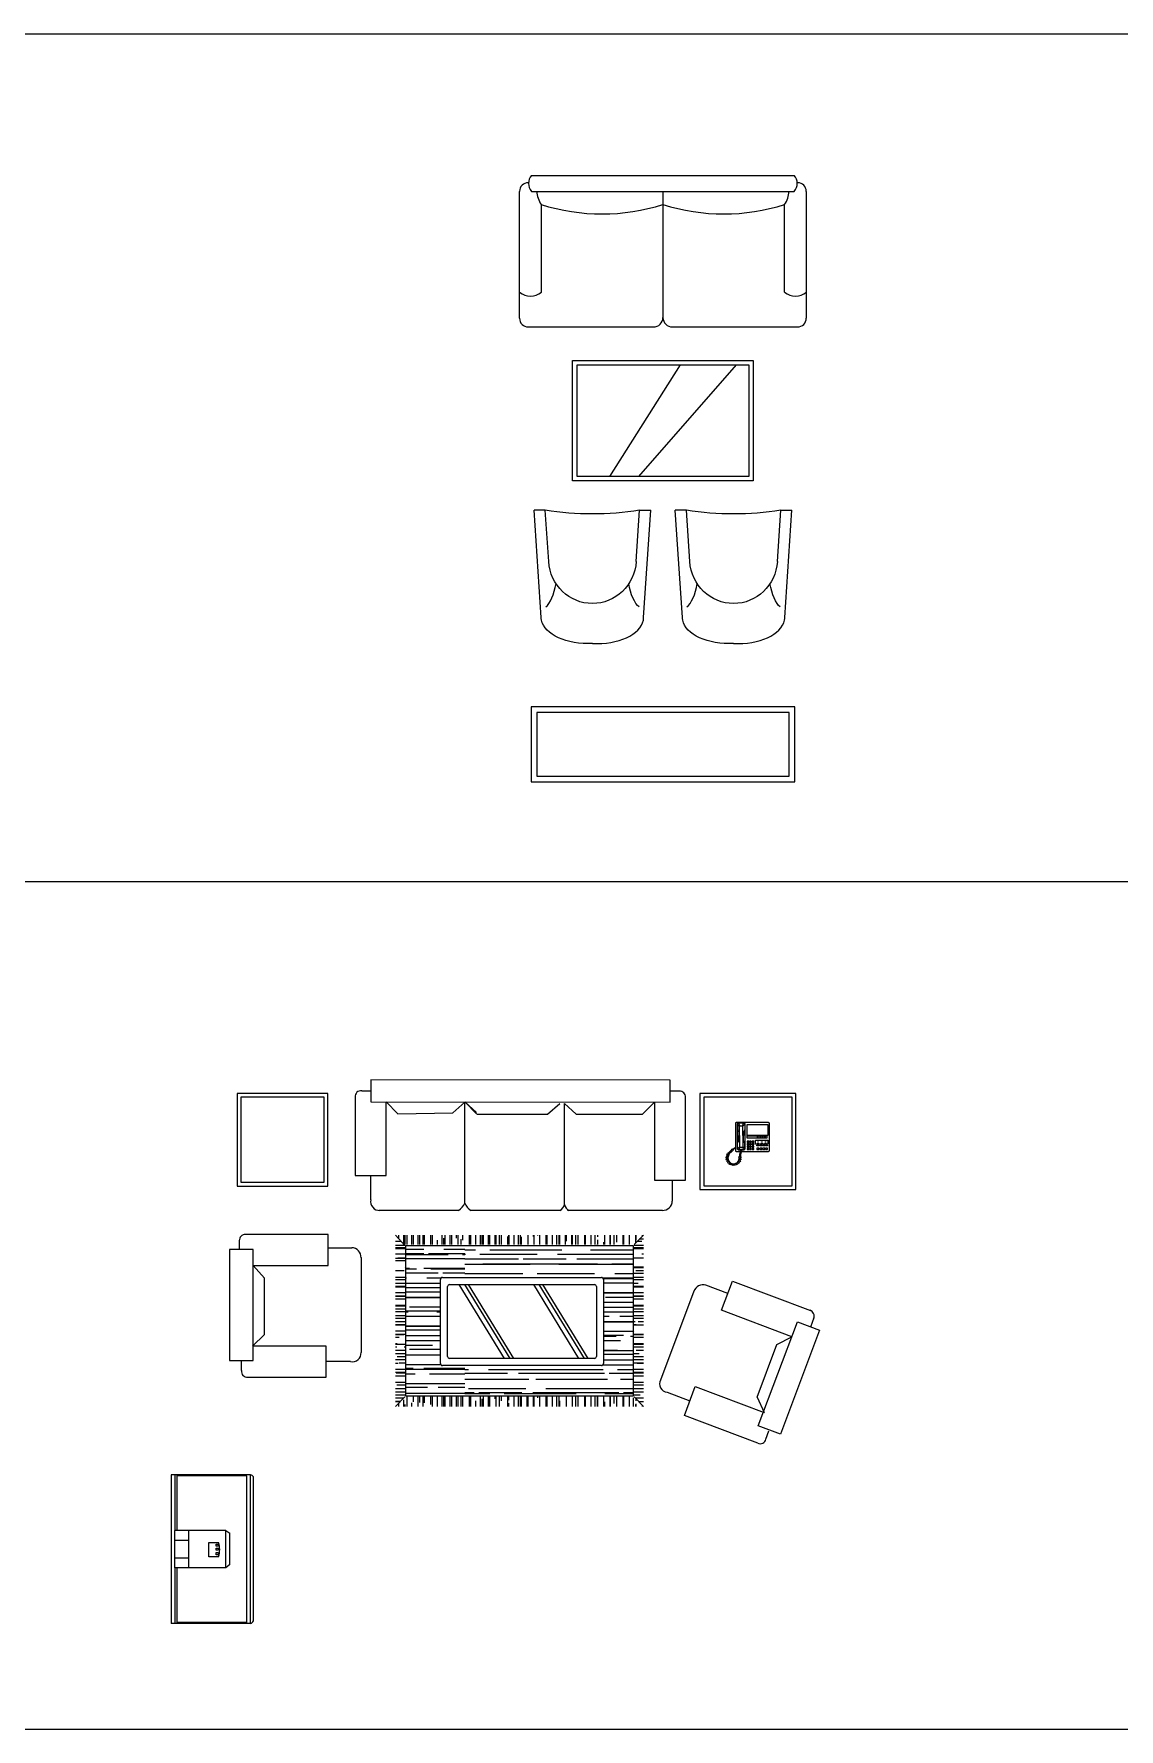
# Model space of a CAD drawing. Header units: millimetres. Extents: x -30782 to 40110, y 35885 to 73818.
# Drawn here: x -6115 to -349, y 45369 to 54377 of the extents above; entities that cross this region are included whole.
import ezdxf

# ---------------------------------------------------------------- set-up
doc = ezdxf.new("R2010")
doc.units = ezdxf.units.MM
doc.layers.add('www.cad-blocks.net', color=7, linetype='Continuous')

# ---------------------------------------------------------------- blocks, each defined once
blk = doc.blocks.new('A$C7E3F6460')
for p, q in [((790, 3445.1), (0, 3445.1)), ((0, 3023.8), (0, 3445.1)), ((295, 3425.3), (0, 3425.3)), ((295, 3425.3), (495, 3425.3)), ((295, 3154.6), (295, 3425.3)), ((348.2, 3425.3), (348.2, 3352.5)), ((442.8, 3425.3), (442.8, 3352.5)), ((790, 3425.3), (495, 3425.3)), ((495, 3154.6), (495, 3425.3)), ((790, 3023.8), (790, 3445.1)), ((295, 3415.3), (0, 3415.3)), ((5, 3043.8), (5, 3415.3)), ((295, 3352.5), (495, 3352.5)), ((790, 3415.3), (495, 3415.3)), ((785, 3043.8), (785, 3415.3)), ((355, 3193.2), (355, 3246.1)), ((355, 3246.1), (429.6, 3246.1)), ((429.6, 3246.1), (429.6, 3193.2)), ((313.7, 3134.6), (295, 3154.6)), ((295, 3154.6), (495, 3154.6)), ((365.7, 3196.5), (365.7, 3206.2)), ((365.7, 3206.2), (376.5, 3206.2)), ((376.5, 3196.5), (365.7, 3196.5)), ((376.5, 3206.2), (376.5, 3196.5)), ((389.1, 3196.5), (389.1, 3206.2)), ((389.1, 3206.2), (399.9, 3206.2)), ((399.9, 3196.5), (389.1, 3196.5)), ((399.9, 3206.2), (399.9, 3196.5)), ((410.5, 3196.5), (410.5, 3206.2)), ((410.5, 3206.2), (421.3, 3206.2)), ((421.3, 3196.5), (410.5, 3196.5)), ((421.3, 3206.2), (421.3, 3196.5)), ((495, 3154.6), (480.1, 3134.6)), ((313.7, 3134.6), (480.1, 3134.6)), ((2344.5, 3075.4, 342.9), (2344.5, 2633.1, 342.9)), ((2796.6, 3075.4, 342.9), (2344.5, 3075.4, 342.9)), ((2796.6, 2633.1, 342.9), (2796.6, 3075.4, 342.9)), ((0, 3023.8), (790, 3023.8)), ((5, 3043.8), (785, 3043.8)), ((14, 3008.8), (780, 3008.8)), ((1536.3, 2950.1), (1835.2, 2950.1)), ((2344.5, 2633.1, 342.9), (2796.6, 2633.1, 342.9)), ((1203.6, 2203.3), (1153.6, 2253.3)), ((1178.3, 2228.6), (1178.3, 2253.3)), ((1178.8, 2228), (1178.8, 2253.3)), ((1198.1, 2212.1), (1198.1, 2253.3)), ((1212.9, 2203.3), (1212.9, 2253.3)), ((1229.1, 2203.3), (1229.1, 2253.3)), ((1246.9, 2203.3), (1246.9, 2253.3)), ((1279.9, 2203.3), (1279.9, 2253.3)), ((1280.9, 2203.3), (1280.9, 2253.3)), ((1315, 2203.3), (1315, 2253.3)), ((1333.3, 2203.3), (1333.3, 2253.3)), ((1349, 2203.3), (1349, 2253.3)), ((1381.5, 2239.5), (1381.5, 2253.3)), ((1400.8, 2203.3), (1400.8, 2253.3)), ((1432.3, 2203.3), (1432.3, 2253.3)), ((1451.1, 2203.3), (1451.1, 2253.3)), ((1468.4, 2246.1), (1468.4, 2253.3)), ((1483.1, 2203.3), (1483.1, 2253.3)), ((1485.2, 2244.6), (1485.2, 2253.3)), ((1519.2, 2234.4), (1519.2, 2253.3)), ((1533.9, 2209), (1533.9, 2253.3)), ((1536, 2203.3), (1536, 2253.3)), ((1553.2, 2203.3), (1553.2, 2253.3)), ((1584.7, 2203.3), (1584.7, 2253.3)), ((1587.3, 2203.3), (1587.3, 2253.3)), ((1603.5, 2203.3), (1603.5, 2253.3)), ((1621.3, 2203.3), (1621.3, 2253.3)), ((1635.5, 2203.3), (1635.5, 2253.3)), ((1655.3, 2203.3), (1655.3, 2253.3)), ((1671.1, 2203.3), (1671.1, 2253.3)), ((1686.3, 2203.3), (1686.3, 2253.3)), ((1689.4, 2203.3), (1689.4, 2253.3)), ((1723.4, 2203.3), (1723.4, 2253.3)), ((1737.1, 2203.3), (1737.1, 2253.3)), ((1738.7, 2203.3), (1738.7, 2253.3)), ((1757.5, 2203.3), (1757.5, 2253.3)), ((1787.9, 2203.3), (1787.9, 2253.3)), ((1791.5, 2203.3), (1791.5, 2253.3)), ((1806.2, 2203.3), (1806.2, 2253.3)), ((1825.5, 2203.3), (1825.5, 2253.3)), ((1838.7, 2203.3), (1838.7, 2253.3)), ((1873.8, 2208), (1873.8, 2253.3)), ((1927.6, 2203.3), (1927.6, 2253.3)), ((1940.3, 2203.3), (1940.3, 2253.3)), ((1961.7, 2203.9), (1961.7, 2253.3)), ((1991.1, 2203.3), (1991.1, 2253.3)), ((1995.7, 2203.3), (1995.7, 2253.3)), ((2008.9, 2203.3), (2064.3, 2253.3)), ((2008.9, 2203.3), (2008.9, 2253.3)), ((2029.7, 2222.1), (2029.7, 2253.3)), ((2063.8, 2252.8), (2063.8, 2253.3)), ((2708.7, 2240.5), (2772.3, 2302.4)), ((1153.6, 2235.4), (1171.5, 2235.4)), ((1153.6, 2209), (1188.5, 2209)), ((1153.6, 2201.4), (1163.1, 2201.4)), ((1153.6, 2191.7), (1203.6, 2191.7)), ((1153.6, 2167.4), (1173.3, 2167.4)), ((1208.6, 991.2), (1208.6, 2198.3)), ((1208.6, 2198.3), (2009.3, 2198.3)), ((1222, 1884.5), (1222, 2198.3)), ((1254, 2084.2), (1254, 2198.3)), ((1265.7, 2203.3), (1265.7, 2246.1)), ((1273.1, 2164.2), (1273.1, 2198.3)), ((1273.8, 1884.5), (1273.8, 2198.3)), ((1324.1, 2149), (1324.1, 2198.3)), ((1330.7, 2203.3), (1330.7, 2249.7)), ((1350, 1884.5), (1350, 2198.3)), ((1355.3, 2160.4), (1355.3, 2198.3)), ((1375.2, 2012.9), (1375.2, 2198.3)), ((1383.1, 2203.3), (1383.1, 2234.4)), ((1417.1, 2203.3), (1417.1, 2244.6)), ((1426.2, 2014.6), (1426.2, 2198.3)), ((1426.2, 2072.8), (1426.2, 2198.3)), ((1456.7, 2014.6), (1456.7, 2179.4)), ((1468.4, 2203.3), (1468.4, 2208)), ((1477.3, 2057.5), (1477.3, 2198.3)), ((1502.4, 2014.6), (1502.4, 2198.3)), ((1528.3, 2014.6), (1528.3, 2198.3)), ((1558, 2014.6), (1558, 2198.3)), ((1578.6, 2014.6), (1578.6, 2198.3)), ((1579.4, 2014.6), (1579.4, 2198.3)), ((1630.4, 2014.6), (1630.4, 2198.3)), ((1654.8, 2187.1), (1654.8, 2198.3)), ((1659.4, 2014.6), (1659.4, 2198.3)), ((1681.5, 2014.6), (1681.5, 2179.4)), ((1731, 2019.4), (1731, 2198.3)), ((1732.5, 2014.6), (1732.5, 2194.7)), ((1760.7, 2014.6), (1760.7, 2198.3)), ((1783.6, 2014.6), (1783.6, 2198.3)), ((1807.2, 2014.6), (1807.2, 2198.3)), ((1834.6, 2194.7), (1834.6, 2198.3)), ((1862.1, 2027), (1862.1, 2198.3)), ((1883.4, 2141.3), (1883.4, 2198.3)), ((1885.7, 2179.4), (1885.7, 2198.3)), ((1893.6, 2203.3), (1893.6, 2203.9)), ((1936.8, 1884.5), (1936.8, 2198.3)), ((1941.3, 2203.3), (1941.3, 2242)), ((1959.6, 1973.7), (1959.6, 2198.3)), ((1963.4, 2103.2), (1963.4, 2198.3)), ((1987.8, 2103.2), (1987.8, 2198.3)), ((2009.3, 2198.3), (2009.3, 991.2)), ((2014.3, 2201.4), (2064.3, 2201.4)), ((2014.3, 2191.7), (2064.3, 2191.7)), ((2014.3, 2167.4), (2064.3, 2167.4)), ((2015.3, 2209), (2064.3, 2209)), ((2044.5, 2235.4), (2064.3, 2235.4)), ((2708.7, 2240.5), (2713.2, 1949.6)), ((1153.6, 2133.3), (1203.6, 2133.3)), ((1153.6, 2107.4), (1203.6, 2107.4)), ((1173.3, 2099.3), (1203.6, 2099.3)), ((1174.8, 2124.2), (1203.6, 2124.2)), ((1178.3, 2158.2), (1203.6, 2158.2)), ((1324.1, 1884.5), (1324.1, 2072.8)), ((1355.3, 1884.5), (1355.3, 2103.2)), ((1834.6, 2012.5), (1834.6, 2088)), ((1885.7, 1884.5), (1885.7, 2103.2)), ((1963.4, 1884.5), (1963.4, 2078.1)), ((2014.3, 2158.2), (2064.3, 2158.2)), ((2014.3, 2133.3), (2064.3, 2133.3)), ((2014.3, 2124.2), (2064.3, 2124.2)), ((2014.3, 2107.4), (2064.3, 2107.4)), ((2014.3, 2099.3), (2064.3, 2099.3)), ((1153.6, 2056.6), (1203.6, 2056.6)), ((1153.6, 2056.6), (1187.5, 2056.6)), ((1153.6, 2031.2), (1203.6, 2031.2)), ((1153.6, 2005.8), (1203.6, 2005.8)), ((1153.6, 1997.2), (1203.6, 1997.2)), ((1153.6, 1989.1), (1203.6, 1989.1)), ((1163.1, 2065.3), (1203.6, 2065.3)), ((1254, 1884.5), (1254, 2027)), ((1273.1, 1884.5), (1273.1, 2057.5)), ((1654.8, 2014.6), (1654.8, 2034.7)), ((1862.1, 1884.5), (1862.1, 2001.9)), ((1883.4, 1884.5), (1883.4, 2065.1)), ((1987.8, 1884.5), (1987.8, 1996.6)), ((2014.3, 2065.3), (2064.3, 2065.3)), ((2014.3, 2056.6), (2021.6, 2056.6)), ((2014.3, 2056.6), (2064.3, 2056.6)), ((2014.3, 2031.2), (2036.9, 2031.2)), ((2014.3, 2005.8), (2064.3, 2005.8)), ((2014.3, 1997.2), (2047, 1997.2)), ((2014.3, 1989.1), (2064.3, 1989.1)), ((1153.6, 1963.1), (1203.6, 1963.1)), ((1153.6, 1955), (1203.6, 1955)), ((1153.6, 1929.1), (1203.6, 1929.1)), ((1153.6, 1921.5), (1203.6, 1921.5)), ((1153.6, 1904.2), (1203.6, 1904.2)), ((1153.6, 1895.1), (1203.6, 1895.1)), ((1408.3, 1196.3), (1408.3, 1967.1)), ((1801, 1916.9), (1408.3, 1676.4)), ((1418.3, 1977.1), (1791, 1977.1)), ((1801, 1967.1), (1801, 1196.3)), ((1959.6, 1884.5), (1959.6, 1897.5)), ((2014.3, 1963.1), (2064.3, 1963.1)), ((2014.3, 1955), (2064.3, 1955)), ((2014.3, 1921.5), (2064.3, 1921.5)), ((2014.3, 1904.2), (2041.9, 1904.2)), ((2036.9, 1895.1), (2064.3, 1895.1)), ((2047, 1929.1), (2064.3, 1929.1)), ((1153.6, 1861), (1203.6, 1861)), ((1153.6, 1853.9), (1203.6, 1853.9)), ((1153.6, 1853.4), (1203.6, 1853.4)), ((1153.6, 1827), (1183.4, 1827)), ((1153.6, 1802.6), (1203.6, 1802.6)), ((1221, 1751.7), (1221, 1884.5)), ((1226.3, 1835.6), (1226.3, 1884.5)), ((1226.3, 1581.8), (1226.3, 1810.4)), ((1246.1, 1561.2), (1246.1, 1866)), ((1297.2, 1584.1), (1297.2, 1884.5)), ((1297.2, 1546), (1297.2, 1884.5)), ((1327.7, 1658), (1327.7, 1884.5)), ((1348.2, 1866), (1348.2, 1884.5)), ((1801, 1887.1), (1408.3, 1646.6)), ((1801, 1867.9), (1408.3, 1627.5)), ((1858.8, 1576.5), (1858.8, 1884.5)), ((1906.8, 1538.4), (1906.8, 1884.5)), ((1935.7, 1600.9), (1935.7, 1884.5)), ((1960.9, 1881.3), (1960.9, 1884.5)), ((1960.9, 1500.3), (1960.9, 1805.1)), ((1983, 1827.9), (1983, 1884.5)), ((2014.3, 1861), (2064.3, 1861)), ((2014.3, 1853.9), (2042.4, 1853.9)), ((2014.3, 1853.4), (2064.3, 1853.4)), ((2014.3, 1827), (2064.3, 1827)), ((2014.3, 1802.6), (2064.3, 1802.6)), ((2059.2, 1853.9), (2064.3, 1853.9)), ((1153.6, 1793), (1193.6, 1793)), ((1153.6, 1786.4), (1203.6, 1786.4)), ((1153.6, 1758.9), (1203.6, 1758.9)), ((1153.6, 1751.8), (1203.6, 1751.8)), ((1153.6, 1718.8), (1203.6, 1718.8)), ((1193.6, 1724.9), (1203.6, 1724.9)), ((1348.2, 1149.8), (1348.2, 1759.4)), ((1909.8, 1180.2), (1909.8, 1789.8)), ((1983, 1370.7), (1983, 1751.7)), ((2014.3, 1793), (2064.3, 1793)), ((2014.3, 1786.4), (2064.3, 1786.4)), ((2014.3, 1758.9), (2064.3, 1758.9)), ((2014.3, 1751.8), (2064.3, 1751.8)), ((2014.3, 1724.9), (2064.3, 1724.9)), ((2014.3, 1718.8), (2064.3, 1718.8)), ((1153.6, 1701), (1203.6, 1701)), ((1153.6, 1656.8), (1203.6, 1656.8)), ((1153.6, 1651.2), (1170.7, 1651.2)), ((1153.6, 1622.8), (1203.6, 1622.8)), ((1183.4, 1690.9), (1203.6, 1690.9)), ((1187.5, 1651.2), (1203.6, 1651.2)), ((1221, 1294.5), (1221, 1675.5)), ((2014.3, 1701), (2064.3, 1701)), ((2014.3, 1690.9), (2064.3, 1690.9)), ((2014.3, 1656.8), (2057.2, 1656.8)), ((2014.3, 1650.2), (2064.3, 1650.2)), ((2014.3, 1622.8), (2064.3, 1622.8)), ((2042.4, 1651.2), (2064.3, 1651.2)), ((1153.6, 1599.4), (1203.6, 1599.4)), ((1153.6, 1588.7), (1203.6, 1588.7)), ((1153.6, 1583.7), (1203.6, 1583.7)), ((1153.6, 1554.7), (1203.6, 1554.7)), ((1153.6, 1548.6), (1203.6, 1548.6)), ((1327.7, 1143.7), (1327.7, 1600.9)), ((1935.7, 1347.1), (1935.7, 1575.7)), ((2014.3, 1599.4), (2064.3, 1599.4)), ((2014.3, 1588.7), (2064.3, 1588.7)), ((2014.3, 1583.7), (2055.1, 1583.7)), ((2014.3, 1548.6), (2064.3, 1548.6)), ((1153.6, 1520.7), (1203.6, 1520.7)), ((1153.6, 1516.1), (1203.6, 1516.1)), ((1153.6, 1486.6), (1203.6, 1486.6)), ((1153.6, 1452.6), (1203.6, 1452.6)), ((1153.6, 1447), (1203.6, 1447)), ((1170.7, 1448.5), (1203.6, 1448.5)), ((1198.7, 1497.8), (1203.6, 1497.8)), ((1226.3, 1067.5), (1226.3, 1524.7)), ((1246.1, 991.2), (1246.1, 1454.6)), ((1297.2, 1126.9), (1297.2, 1507.9)), ((1297.2, 1165), (1297.2, 1469.8)), ((1801, 1521.1), (1408.3, 1280.6)), ((1801, 1491.3), (1408.3, 1250.8)), ((1801, 1472.1), (1408.3, 1231.7)), ((1858.8, 1195.5), (1858.8, 1500.3)), ((2014.3, 1516.1), (2064.3, 1516.1)), ((2014.3, 1486.6), (2064.3, 1486.6)), ((2014.3, 1452.6), (2064.3, 1452.6)), ((2014.3, 1448.5), (2064.3, 1448.5)), ((2014.3, 1447), (2064.3, 1447)), ((2057.2, 1520.7), (2064.3, 1520.7)), ((2062.3, 1497.8), (2064.3, 1497.8)), ((1153.6, 1418.6), (1203.6, 1418.6)), ((1153.6, 1396.2), (1203.6, 1396.2)), ((1153.6, 1384.5), (1203.6, 1384.5)), ((1153.6, 1381), (1183.4, 1381)), ((1906.8, 991.2), (1906.8, 1386)), ((1960.9, 991.2), (1960.9, 1393.6)), ((2014.3, 1418.6), (2064.3, 1418.6)), ((2014.3, 1396.2), (2064.3, 1396.2)), ((2014.3, 1384.5), (2064.3, 1384.5)), ((2014.3, 1381), (2064.3, 1381)), ((1153.6, 1345.4), (1203.6, 1345.4)), ((1153.6, 1313.4), (1203.6, 1313.4)), ((1153.6, 1294.6), (1203.6, 1294.6)), ((1153.6, 1282.4), (1203.6, 1282.4)), ((1935.7, 991.2), (1935.7, 1290)), ((2014.3, 1350.5), (2064.3, 1350.5)), ((2014.3, 1316.5), (2064.3, 1316.5)), ((2014.3, 1313.4), (2064.3, 1313.4)), ((2014.3, 1294.6), (2064.3, 1294.6)), ((2014.3, 1282.4), (2064.3, 1282.4)), ((2031.8, 1345.4), (2064.3, 1345.4)), ((2706.2, 1293.3), (2706.2, 942.1)), ((1153.6, 1248.4), (1203.6, 1248.4)), ((1153.6, 1245.8), (1203.6, 1245.8)), ((1153.6, 1243.8), (1203.6, 1243.8)), ((1153.6, 1214.4), (1203.6, 1214.4)), ((1153.6, 1193), (1203.6, 1193)), ((1153.6, 1180.3), (1203.6, 1180.3)), ((1153.6, 1178.3), (1203.6, 1178.3)), ((1791, 1186.3), (1418.3, 1186.3)), ((1983, 991.2), (1983, 1218.3)), ((2014.3, 1248.4), (2064.3, 1248.4)), ((2014.3, 1245.8), (2064.3, 1245.8)), ((2014.3, 1243.8), (2064.3, 1243.8)), ((2014.3, 1214.4), (2064.3, 1214.4)), ((2014.3, 1193), (2064.3, 1193)), ((2014.3, 1180.3), (2016.5, 1180.3)), ((2014.3, 1178.3), (2038.4, 1178.3)), ((2055.1, 1178.3), (2064.3, 1178.3)), ((1153.6, 1146.3), (1203.6, 1146.3)), ((1153.6, 1142.2), (1178.3, 1142.2)), ((1153.6, 1112.2), (1203.6, 1112.2)), ((1153.6, 1110.7), (1203.6, 1110.7)), ((1168.2, 1091.4), (1203.6, 1091.4)), ((1221, 991.2), (1221, 1142.1)), ((1327.7, 991.2), (1327.7, 1118.5)), ((1373.4, 991.2), (1373.4, 1152.1)), ((1399.3, 991.2), (1399.3, 1148.8)), ((1429, 991.2), (1429, 1148.8)), ((1449.6, 991.2), (1449.6, 1148.8)), ((1450.3, 1073.6), (1450.3, 1148.8)), ((1501.4, 1058.3), (1501.4, 1148.8)), ((1525.8, 1081.2), (1525.8, 1148.8)), ((1530.3, 1042.3), (1530.3, 1148.8)), ((1552.4, 991.2), (1552.4, 1148.8)), ((1602, 991.2), (1602, 1148.8)), ((1603.5, 991.2), (1603.5, 1148.8)), ((1631.7, 1118.5), (1631.7, 1148.8)), ((1654.6, 991.2), (1654.6, 1148.8)), ((1678.2, 991.2), (1678.2, 1148.8)), ((1705.6, 991.2), (1705.6, 1148.8)), ((1733, 991.2), (1733, 1137.6)), ((1754.4, 991.2), (1754.4, 1148.8)), ((1756.7, 991.2), (1756.7, 1148.8)), ((1807.7, 991.2), (1807.7, 1148.8)), ((1830.6, 991.2), (1830.6, 1149)), ((1834.4, 991.2), (1834.4, 1150.7)), ((1858.8, 991.2), (1858.8, 1088.8)), ((1909.8, 991.2), (1909.8, 1104)), ((2014.3, 1146.3), (2026.7, 1146.3)), ((2014.3, 1142.2), (2064.3, 1142.2)), ((2014.3, 1112.2), (2064.3, 1112.2)), ((2014.3, 1110.7), (2064.3, 1110.7)), ((2014.3, 1091.4), (2064.3, 1091.4)), ((1153.6, 1078.2), (1203.6, 1078.2)), ((1153.6, 1044.2), (1203.6, 1044.2)), ((1153.6, 1043.2), (1203.6, 1043.2)), ((1153.6, 1040.6), (1203.6, 1040.6)), ((1153.6, 1010.1), (1203.6, 1010.1)), ((2009.3, 991.2), (1208.6, 991.2)), ((1226.3, 991.2), (1226.3, 1042.3)), ((1297.2, 991.2), (1297.2, 1058.3)), ((1348.2, 991.2), (1348.2, 1073.6)), ((1525.8, 991.2), (1525.8, 1005)), ((1631.7, 991.2), (1631.7, 1061.4)), ((2014.3, 1043.2), (2064.3, 1043.2)), ((2014.3, 1040.6), (2064.3, 1040.6)), ((2014.3, 1010.1), (2064.3, 1010.1)), ((2016.5, 1044.2), (2064.3, 1044.2)), ((2026.7, 1078.2), (2064.3, 1078.2)), ((1153.6, 989.8), (1198.7, 989.8)), ((1205, 986.2), (1153.6, 936.2)), ((1153.6, 976.1), (1163.1, 976.1)), ((1153.6, 975.6), (1166.6, 975.6)), ((1153.6, 942.1), (1159.6, 942.1)), ((1153.6, 939), (1156.5, 939)), ((1178.3, 936.2), (1178.3, 960.3)), ((1183.4, 975.6), (1194.1, 975.6)), ((1198.1, 936.2), (1198.1, 979.5)), ((1212.9, 954.3), (1212.9, 986.2)), ((1229.1, 936.2), (1229.1, 986.2)), ((1246.9, 936.2), (1246.9, 986.2)), ((1265.7, 936.2), (1265.7, 986.2)), ((1279.9, 936.2), (1279.9, 986.2)), ((1280.9, 936.2), (1280.9, 986.2)), ((1315, 936.2), (1315, 986.2)), ((1330.7, 936.2), (1330.7, 986.2)), ((1333.3, 936.2), (1333.3, 986.2)), ((1349, 936.2), (1349, 986.2)), ((1381.5, 936.2), (1381.5, 969.5)), ((1383.1, 936.2), (1383.1, 986.2)), ((1400.8, 936.2), (1400.8, 986.2)), ((1417.1, 936.2), (1417.1, 986.2)), ((1432.3, 959.3), (1432.3, 986.2)), ((1451.1, 936.2), (1451.1, 974.6)), ((1468.4, 936.2), (1468.4, 986.2)), ((1483.1, 936.2), (1483.1, 986.2)), ((1485.2, 936.2), (1485.2, 984.7)), ((1519.2, 936.2), (1519.2, 986.2)), ((1533.9, 936.2), (1533.9, 986.2)), ((1536, 936.2), (1536, 986.2)), ((1553.2, 984.7), (1553.2, 986.2)), ((1584.7, 936.2), (1584.7, 986.2)), ((1587.3, 974.6), (1587.3, 986.2)), ((1603.5, 980.7), (1603.5, 986.2)), ((1603.5, 936.2), (1603.5, 963.9)), ((1621.3, 936.2), (1621.3, 986.2)), ((1635.5, 936.2), (1635.5, 986.2)), ((1655.3, 936.2), (1655.3, 986.2)), ((1671.1, 936.2), (1671.1, 986.2)), ((1686.3, 936.2), (1686.3, 986.2)), ((1689.4, 936.2), (1689.4, 986.2)), ((1723.4, 936.2), (1723.4, 986.2)), ((1737.1, 936.2), (1737.1, 986.2)), ((1738.7, 936.2), (1738.7, 986.2)), ((1757.5, 936.2), (1757.5, 986.2)), ((1787.9, 936.2), (1787.9, 986.2)), ((1791.5, 936.2), (1791.5, 986.2)), ((1806.2, 963.9), (1806.2, 986.2)), ((1825.5, 936.2), (1825.5, 986.2)), ((1838.7, 936.2), (1838.7, 986.2)), ((1859.6, 936.2), (1859.6, 986.2)), ((1873.8, 936.2), (1873.8, 976.6)), ((1889.5, 936.2), (1889.5, 986.2)), ((1893.6, 936.2), (1893.6, 986.2)), ((1941.3, 936.2), (1941.3, 986.2)), ((1961.7, 936.2), (1961.7, 944.1)), ((1991.1, 936.2), (1991.1, 986.2)), ((1995.7, 936.2), (1995.7, 986.2)), ((2008.9, 936.2), (2008.9, 986.2)), ((2014.3, 986.2), (2064.3, 936.2)), ((2024.4, 976.1), (2064.3, 976.1)), ((2029.7, 944.1), (2029.7, 970.8)), ((2038.4, 975.6), (2064.3, 975.6)), ((2041.9, 936.2), (2041.9, 958.6)), ((2058.5, 942.1), (2064.3, 942.1)), ((2061.5, 939), (2064.3, 939)), ((2063.8, 936.2), (2063.8, 936.8)), ((2325.9, 616, 342.9), (2325.9, 145.9, 342.9)), ((2796.6, 616, 342.9), (2325.9, 616, 342.9)), ((2796.6, 145.9, 342.9), (2796.6, 616, 342.9)), ((1202.4, 332.1), (1122, 294.4)), ((1202.4, 332.1), (1482, 226.8)), ((1482, 226.8), (1524, 147)), ((2325.9, 145.9, 342.9), (2796.6, 145.9, 342.9))]:
    blk.add_line(p, q)
at = {"linetype": 'Continuous'}
for p, q in [((1343.6, 3071.9), (1391.9, 3071.9)), ((1396.6, 3135.4, 342.9), (1396.6, 3009.4, 342.9)), ((1986.6, 3135.4, 342.9), (1396.6, 3135.4, 342.9)), ((2037, 3083.6), (1985.1, 3083.6)), ((1986.6, 3009.4, 342.9), (1986.6, 3135.4, 342.9)), ((2324.5, 3095.4, 342.9), (2324.5, 2613.1, 342.9)), ((2816.6, 3095.4, 342.9), (2324.5, 3095.4, 342.9)), ((2816.6, 2613.1, 342.9), (2816.6, 3095.4, 342.9)), ((1309.4, 3038.7), (1309.4, 2622.5)), ((1396.6, 3009.4, 342.9), (1986.6, 3009.4, 342.9)), ((1474.4, 2622.5), (1474.4, 3013.8)), ((1536.3, 2950.1), (1474.4, 3013.8)), ((1835.2, 2950.1), (1902.6, 3010)), ((1902.6, 3010), (1902.6, 2610.7)), ((2067.6, 2610.7), (2067.6, 3052.5)), ((1309.4, 2622.5), (1474.4, 2622.5)), ((1391.9, 2493), (1391.9, 2622.5)), ((2324.5, 2613.1, 342.9), (2816.6, 2613.1, 342.9)), ((1902.6, 2610.7), (2067.6, 2610.7)), ((1996.9, 2610.7), (1996.9, 2486)), ((1441, 2436.7), (1440.5, 2436.7)), ((1944.2, 2436.7), (1440.5, 2436.7)), ((2797.2, 2467.4), (2381, 2467.4)), ((2381, 2467.4), (2381, 2302.4)), ((2830.4, 2433.2), (2830.4, 2384.9)), ((2251.5, 2384.9), (2381, 2384.9)), ((2771.5, 2384.9), (2769.8, 794.5)), ((2889.3, 2384.9), (2771.5, 2384.9)), ((2887.7, 794.5), (2889.3, 2384.9)), ((2195.3, 1918.8), (2195.3, 2341.9)), ((2381, 2302.4), (2772.3, 2302.4)), ((1370.8, 1158.8), (1370.8, 2004.6)), ((1380.8, 2014.6), (1828.5, 2014.6)), ((1838.5, 2004.6), (1838.5, 1158.8)), ((2713.2, 1949.6), (2771, 1884.6)), ((2195.3, 1380.4), (2195.3, 1852.8)), ((2203.5, 1869.3), (2203.5, 1869.8)), ((2234.3, 1885.8), (2772.1, 1885.8)), ((2706.2, 1821.6), (2706.2, 1445.3)), ((2708.5, 1823.9), (2772.1, 1885.8)), ((2714.4, 1823.9), (2772.1, 1885.8)), ((2706.2, 1445.3), (2763.9, 1380.3)), ((2195.3, 1414.3), (2195.3, 1419.8)), ((2226.1, 1355.2), (2763.9, 1355.2)), ((2706.2, 1293.3), (2763.9, 1355.2)), ((2195.3, 1338.6), (2195.3, 1339.2)), ((2195.3, 835.4), (2195.3, 1330.3)), ((1828.5, 1148.8), (1380.8, 1148.8)), ((2706.2, 942.1), (2769.8, 877.1)), ((1228.4, 810.9), (1182.7, 689.7)), ((1294.2, 846.2), (1293.7, 846.4)), ((1765.1, 668.8), (1293.7, 846.4)), ((2769.8, 877.1), (2355.8, 877.1)), ((2355.8, 877.1), (2355.8, 712)), ((2355.8, 782.8), (2244.6, 782.8)), ((2769.8, 794.5), (2887.7, 794.5)), ((2828.7, 742.7), (2828.7, 794.5)), ((958.8, 329.3), (1105.5, 718.8)), ((1105.5, 718.8), (1260, 660.6)), ((1260, 660.6), (1122, 294.4)), ((2305.9, 636, 342.9), (2305.9, 125.9, 342.9)), ((2816.6, 636, 342.9), (2305.9, 636, 342.9)), ((2355.8, 712), (2797.6, 712)), ((2816.6, 125.9, 342.9), (2816.6, 636, 342.9)), ((1753, 487.4), (1797, 604.1)), ((1524, 147), (1664.8, 520.7)), ((1819.2, 462.5), (1663.5, 49)), ((1664.8, 520.7), (1819.2, 462.5)), ((979.1, 286.2), (1024.3, 269.1)), ((1006.4, 208, 342.9), (1050.8, 325.9, 342.9)), ((1050.8, 325.9, 342.9), (1602.9, 118, 342.9)), ((1558.5, 0, 342.9), (1006.4, 208, 342.9)), ((1602.9, 118, 342.9), (1558.5, 0, 342.9)), ((2305.9, 125.9, 342.9), (2816.6, 125.9, 342.9)), ((1623.8, 30.7), (1575.3, 49))]:
    blk.add_line(p, q, dxfattribs=at)
at = {"linetype": 'ByBlock'}
for p, q in [((2433.9, 461.3, 342.9), (2435, 465.5, 342.9)), ((2441, 458.9, 342.9), (2433.9, 461.3, 342.9)), ((2434.5, 457.3, 342.9), (2441, 458.9, 342.9)), ((2435, 453.6, 342.9), (2434.5, 457.3, 342.9)), ((2435, 465.5, 342.9), (2441, 465.8, 342.9)), ((2441, 450.9, 342.9), (2435, 453.6, 342.9)), ((2435, 448, 342.9), (2441, 450.9, 342.9)), ((2436.5, 470.9, 342.9), (2438.3, 474.4, 342.9)), ((2441, 465.8, 342.9), (2436.5, 470.9, 342.9)), ((2438.3, 474.4, 342.9), (2445, 473.8, 342.9)), ((2439.2, 478.4, 342.9), (2442.3, 482, 342.9)), ((2445, 473.8, 342.9), (2439.2, 478.4, 342.9)), ((2442.3, 482, 342.9), (2448.3, 479.3, 342.9)), ((2448.5, 475.1, 342.9), (2443, 462.2, 342.9)), ((2443, 462.2, 342.9), (2444.1, 448.9, 342.9)), ((2445.6, 485.5, 342.9), (2448.3, 488.4, 342.9)), ((2448.3, 479.3, 342.9), (2445.6, 485.5, 342.9)), ((2448.3, 488.4, 342.9), (2454.3, 485.3, 342.9)), ((2458.1, 484.9, 342.9), (2448.5, 475.1, 342.9)), ((2452.3, 491.7, 342.9), (2456.7, 493.5, 342.9)), ((2454.3, 485.3, 342.9), (2452.3, 491.7, 342.9)), ((2456.7, 493.5, 342.9), (2462.7, 488.2, 342.9)), ((2474.7, 488, 342.9), (2458.1, 484.9, 342.9)), ((2462.5, 495.1, 342.9), (2467, 496, 342.9)), ((2462.7, 488.2, 342.9), (2462.5, 495.1, 342.9)), ((2467, 496, 342.9), (2470.3, 490.2, 342.9)), ((2470.3, 490.2, 342.9), (2472.3, 497.1, 342.9)), ((2472.3, 497.1, 342.9), (2477.9, 496, 342.9)), ((2495.6, 480.6, 342.9), (2474.7, 488, 342.9)), ((2477.9, 496, 342.9), (2477.9, 490, 342.9)), ((2477.9, 490, 342.9), (2482.3, 494.6, 342.9)), ((2482.3, 494.6, 342.9), (2487.4, 493.1, 342.9)), ((2487.4, 493.1, 342.9), (2487.2, 486, 342.9)), ((2487.2, 486, 342.9), (2489.6, 492.4, 342.9)), ((2489.6, 492.4, 342.9), (2496.3, 490.4, 342.9)), ((2496.3, 490.4, 342.9), (2495.6, 483.8, 342.9)), ((2495.6, 483.7, 342.9), (2500.4, 485.5, 342.9)), ((2508.4, 465.9, 342.9), (2496, 480.4, 342.9)), ((2500.4, 485.5, 342.9), (2504.9, 481.2, 342.9)), ((2504.9, 481.2, 342.9), (2501.8, 476.2, 342.9)), ((2501.8, 476.2, 342.9), (2508.8, 477.3, 342.9)), ((2516.3, 457.1, 342.9), (2508.4, 465.9, 342.9)), ((2508.8, 477.3, 342.9), (2513.6, 472.3, 342.9)), ((2513.6, 472.3, 342.9), (2510.5, 466.3, 342.9)), ((2510.5, 466.3, 342.9), (2516.9, 468.6, 342.9)), ((2518.6, 459.4, 342.9), (2516.3, 457.1, 342.9)), ((2516.9, 468.6, 342.9), (2520, 465.7, 342.9)), ((2520, 465.7, 342.9), (2517.8, 463, 342.9)), ((2517.8, 463, 342.9), (2521.1, 464.6, 342.9)), ((2518.4, 457.1, 342.9), (2518.6, 459.4, 342.9)), ((2520, 455.9, 342.9), (2518.4, 457.1, 342.9)), ((2523.5, 451.4, 342.9), (2520, 455.9, 342.9)), ((2521.1, 464.6, 342.9), (2523.1, 462.7, 342.9)), ((2523.1, 462.7, 342.9), (2521.5, 458.6, 342.9)), ((2521.5, 458.6, 342.9), (2523.6, 456.3, 342.9)), ((2524.8, 446.6, 342.9), (2523.5, 451.4, 342.9)), ((2523.6, 456.3, 342.9), (2526.7, 453.2, 342.9)), ((2526.7, 453.2, 342.9), (2529.2, 446.6, 342.9)), ((2436.3, 443.3, 342.9), (2435, 448, 342.9)), ((2443.6, 444, 342.9), (2436.3, 443.3, 342.9)), ((2439.2, 438.7, 342.9), (2443.6, 444, 342.9)), ((2441.9, 434.5, 342.9), (2439.2, 438.7, 342.9)), ((2447.9, 435.4, 342.9), (2441.9, 434.5, 342.9)), ((2444.1, 448.9, 342.9), (2450.3, 437.1, 342.9)), ((2444.1, 430.2, 342.9), (2447.9, 435.4, 342.9)), ((2448.1, 426.9, 342.9), (2444.1, 430.2, 342.9)), ((2454.3, 430, 342.9), (2448.1, 426.9, 342.9)), ((2450.3, 437.1, 342.9), (2461, 428.7, 342.9)), ((2453, 423.4, 342.9), (2454.3, 430, 342.9)), ((2458.1, 420.5, 342.9), (2453, 423.4, 342.9)), ((2463, 426.7, 342.9), (2458.1, 420.5, 342.9)), ((2461, 428.7, 342.9), (2475, 427.6, 342.9)), ((2463.6, 419.6, 342.9), (2463, 426.7, 342.9)), ((2469.6, 419.1, 342.9), (2463.6, 419.6, 342.9)), ((2473.4, 425.4, 342.9), (2469.6, 419.1, 342.9)), ((2474.5, 418.9, 342.9), (2473.4, 425.4, 342.9)), ((2479.8, 419.4, 342.9), (2474.5, 418.9, 342.9)), ((2475, 427.6, 342.9), (2480.1, 428.5, 342.9)), ((2482.3, 421.8, 342.9), (2479.8, 419.4, 342.9)), ((2480.1, 428.5, 342.9), (2483, 424.5, 342.9)), ((2483.6, 421.1, 342.9), (2482.3, 421.8, 342.9)), ((2483, 424.5, 342.9), (2488.7, 424.7, 342.9)), ((2489.4, 421.4, 342.9), (2483.6, 421.1, 342.9)), ((2488.7, 424.7, 342.9), (2494.1, 424, 342.9)), ((2499.8, 418.7, 342.9), (2489.4, 421.4, 342.9)), ((2494.1, 424, 342.9), (2504.5, 421.4, 342.9)), ((2511, 416, 342.9), (2499.8, 418.7, 342.9)), ((2504.5, 421.4, 342.9), (2511.6, 419.8, 342.9)), ((2509.4, 446.6, 342.9), (2507.2, 444.4, 342.9)), ((2507.2, 444.4, 342.9), (2507.2, 420.8, 342.9)), ((2507.2, 416.9, 342.9), (2507.2, 271.1, 342.9)), ((2660.8, 446.6, 342.9), (2509.4, 446.6, 342.9)), ((2520.4, 415.9, 342.9), (2511, 416, 342.9)), ((2511.6, 419.8, 342.9), (2520.4, 419.2, 342.9)), ((2522.6, 437.8, 342.9), (2516, 432.3, 342.9)), ((2516, 432.3, 342.9), (2516, 419.5, 342.9)), ((2516, 416, 342.9), (2516, 400.5, 342.9)), ((2516, 400.5, 342.9), (2521.5, 395, 342.9)), ((2517.1, 430.1, 342.9), (2519.3, 434.5, 342.9)), ((2517.1, 419.4, 342.9), (2517.1, 430.1, 342.9)), ((2531.4, 424.7, 342.9), (2517.1, 430.1, 342.9)), ((2517.1, 403.8, 342.9), (2517.1, 415.9, 342.9)), ((2531.4, 409.3, 342.9), (2517.1, 403.8, 342.9)), ((2517.1, 403.8, 342.9), (2519.3, 399.4, 342.9)), ((2524.8, 385.2, 342.9), (2518.2, 385.2, 342.9)), ((2518.2, 385.2, 342.9), (2518.2, 376.4, 342.9)), ((2518.2, 376.4, 342.9), (2524.8, 376.4, 342.9)), ((2524.8, 372, 342.9), (2518.2, 372, 342.9)), ((2518.2, 372, 342.9), (2518.2, 363.2, 342.9)), ((2518.2, 363.2, 342.9), (2524.8, 363.2, 342.9)), ((2519.3, 434.5, 342.9), (2523.7, 435.6, 342.9)), ((2519.3, 399.4, 342.9), (2523.7, 398.3, 342.9)), ((2520.4, 419.2, 342.9), (2520.4, 415.9, 342.9)), ((2521.5, 395, 342.9), (2654.3, 395, 342.9)), ((2654.3, 437.8, 342.9), (2522.6, 437.8, 342.9)), ((2523.7, 435.6, 342.9), (2533.6, 425.8, 342.9)), ((2523.7, 435.6, 342.9), (2553.3, 435.6, 342.9)), ((2523.7, 398.3, 342.9), (2533.6, 408.2, 342.9)), ((2523.7, 398.3, 342.9), (2553.3, 398.3, 342.9)), ((2524.8, 376.4, 342.9), (2524.8, 385.2, 342.9)), ((2524.8, 363.2, 342.9), (2524.8, 372, 342.9)), ((2530.3, 372, 342.9), (2530.3, 363.2, 342.9)), ((2536.9, 372, 342.9), (2530.3, 372, 342.9)), ((2530.3, 363.2, 342.9), (2536.9, 363.2, 342.9)), ((2533.6, 425.8, 342.9), (2531.4, 424.7, 342.9)), ((2531.4, 424.7, 342.9), (2531.4, 409.3, 342.9)), ((2533.6, 408.2, 342.9), (2531.4, 409.3, 342.9)), ((2538, 385.2, 342.9), (2531.4, 385.2, 342.9)), ((2531.4, 385.2, 342.9), (2531.4, 376.4, 342.9)), ((2531.4, 376.4, 342.9), (2538, 376.4, 342.9)), ((2592.8, 425.8, 342.9), (2533.6, 425.8, 342.9)), ((2592.8, 408.2, 342.9), (2533.6, 408.2, 342.9)), ((2536.9, 363.2, 342.9), (2536.9, 372, 342.9)), ((2538, 376.4, 342.9), (2538, 385.2, 342.9)), ((2543.5, 385.2, 342.9), (2543.5, 376.4, 342.9)), ((2550, 385.2, 342.9), (2543.5, 385.2, 342.9)), ((2543.5, 376.4, 342.9), (2550, 376.4, 342.9)), ((2543.5, 372, 342.9), (2543.5, 363.2, 342.9)), ((2550, 372, 342.9), (2543.5, 372, 342.9)), ((2543.5, 363.2, 342.9), (2550, 363.2, 342.9)), ((2550, 376.4, 342.9), (2550, 385.2, 342.9)), ((2550, 363.2, 342.9), (2550, 372, 342.9)), ((2553.3, 435.6, 342.9), (2558.8, 433.4, 342.9)), ((2553.3, 398.3, 342.9), (2558.8, 400.5, 342.9)), ((2555.5, 385.2, 342.9), (2555.5, 376.4, 342.9)), ((2562.1, 385.2, 342.9), (2555.5, 385.2, 342.9)), ((2555.5, 376.4, 342.9), (2562.1, 376.4, 342.9)), ((2555.5, 372, 342.9), (2555.5, 363.2, 342.9)), ((2562.1, 372, 342.9), (2555.5, 372, 342.9)), ((2555.5, 363.2, 342.9), (2562.1, 363.2, 342.9)), ((2558.8, 433.4, 342.9), (2564.3, 430.1, 342.9)), ((2558.8, 400.5, 342.9), (2564.3, 403.8, 342.9)), ((2562.1, 376.4, 342.9), (2562.1, 385.2, 342.9)), ((2562.1, 363.2, 342.9), (2562.1, 372, 342.9)), ((2564.3, 430.1, 342.9), (2572, 429, 342.9)), ((2564.3, 403.8, 342.9), (2572, 404.9, 342.9)), ((2572, 429, 342.9), (2592.8, 429, 342.9)), ((2572, 404.9, 342.9), (2592.8, 404.9, 342.9)), ((2579.7, 279.8, 342.9), (2579.7, 385.2, 342.9)), ((2579.7, 385.2, 342.9), (2590.6, 385.2, 342.9)), ((2590.6, 385.2, 342.9), (2590.6, 279.8, 342.9)), ((2603.8, 429, 342.9), (2592.8, 429, 342.9)), ((2592.8, 425.8, 342.9), (2642.2, 425.8, 342.9)), ((2592.8, 408.2, 342.9), (2642.2, 408.2, 342.9)), ((2603.8, 404.9, 342.9), (2592.8, 404.9, 342.9)), ((2592.8, 385.2, 342.9), (2651, 385.2, 342.9)), ((2592.8, 275.5, 342.9), (2592.8, 385.2, 342.9)), ((2611.5, 430.1, 342.9), (2603.8, 429, 342.9)), ((2611.5, 403.8, 342.9), (2603.8, 404.9, 342.9)), ((2617, 433.4, 342.9), (2611.5, 430.1, 342.9)), ((2617, 400.5, 342.9), (2611.5, 403.8, 342.9)), ((2622.4, 435.6, 342.9), (2617, 433.4, 342.9)), ((2622.4, 398.3, 342.9), (2617, 400.5, 342.9)), ((2652.1, 435.6, 342.9), (2622.4, 435.6, 342.9)), ((2652.1, 398.3, 342.9), (2622.4, 398.3, 342.9)), ((2652.1, 435.6, 342.9), (2642.2, 425.8, 342.9)), ((2642.2, 425.8, 342.9), (2644.4, 424.7, 342.9)), ((2642.2, 408.2, 342.9), (2644.4, 409.3, 342.9)), ((2652.1, 398.3, 342.9), (2642.2, 408.2, 342.9)), ((2644.4, 424.7, 342.9), (2658.6, 430.1, 342.9)), ((2644.4, 424.7, 342.9), (2644.4, 409.3, 342.9)), ((2644.4, 409.3, 342.9), (2658.6, 403.8, 342.9)), ((2651, 385.2, 342.9), (2651, 275.5, 342.9)), ((2656.5, 434.5, 342.9), (2652.1, 435.6, 342.9)), ((2656.5, 399.4, 342.9), (2652.1, 398.3, 342.9)), ((2659.7, 432.3, 342.9), (2654.3, 437.8, 342.9)), ((2654.3, 395, 342.9), (2659.7, 399.4, 342.9)), ((2658.6, 430.1, 342.9), (2656.5, 434.5, 342.9)), ((2658.6, 403.8, 342.9), (2656.5, 399.4, 342.9)), ((2658.6, 403.8, 342.9), (2658.6, 430.1, 342.9)), ((2659.7, 399.4, 342.9), (2659.7, 432.3, 342.9)), ((2663, 444.4, 342.9), (2660.8, 446.6, 342.9)), ((2663, 271.1, 342.9), (2663, 444.4, 342.9)), ((2509.4, 268.9, 342.9), (2507.2, 271.1, 342.9)), ((2518.2, 358.8, 342.9), (2518.2, 350.1, 342.9)), ((2524.8, 358.8, 342.9), (2518.2, 358.8, 342.9)), ((2518.2, 350.1, 342.9), (2524.8, 350.1, 342.9)), ((2525.9, 333.6, 342.9), (2519.3, 333.6, 342.9)), ((2519.3, 333.6, 342.9), (2519.3, 322.6, 342.9)), ((2519.3, 322.6, 342.9), (2525.9, 322.6, 342.9)), ((2525.9, 318.2, 342.9), (2519.3, 318.2, 342.9)), ((2519.3, 318.2, 342.9), (2519.3, 307.3, 342.9)), ((2519.3, 307.3, 342.9), (2525.9, 307.3, 342.9)), ((2525.9, 302.9, 342.9), (2519.3, 302.9, 342.9)), ((2519.3, 302.9, 342.9), (2519.3, 291.9, 342.9)), ((2519.3, 291.9, 342.9), (2525.9, 291.9, 342.9)), ((2519.3, 287.5, 342.9), (2519.3, 276.6, 342.9)), ((2525.9, 287.5, 342.9), (2519.3, 287.5, 342.9)), ((2519.3, 276.6, 342.9), (2525.9, 276.6, 342.9)), ((2524.8, 350.1, 342.9), (2524.8, 358.8, 342.9)), ((2525.9, 322.6, 342.9), (2525.9, 333.6, 342.9)), ((2525.9, 307.3, 342.9), (2525.9, 318.2, 342.9)), ((2525.9, 291.9, 342.9), (2525.9, 302.9, 342.9)), ((2525.9, 276.6, 342.9), (2525.9, 287.5, 342.9)), ((2530.3, 358.8, 342.9), (2530.3, 350.1, 342.9)), ((2536.9, 358.8, 342.9), (2530.3, 358.8, 342.9)), ((2530.3, 350.1, 342.9), (2536.9, 350.1, 342.9)), ((2536.9, 350.1, 342.9), (2536.9, 358.8, 342.9)), ((2538, 333.6, 342.9), (2542.4, 333.6, 342.9)), ((2538, 322.6, 342.9), (2538, 333.6, 342.9)), ((2542.4, 322.6, 342.9), (2538, 322.6, 342.9)), ((2538, 318.2, 342.9), (2542.4, 318.2, 342.9)), ((2538, 307.3, 342.9), (2538, 318.2, 342.9)), ((2542.4, 307.3, 342.9), (2538, 307.3, 342.9)), ((2538, 302.9, 342.9), (2542.4, 302.9, 342.9)), ((2538, 291.9, 342.9), (2538, 302.9, 342.9)), ((2542.4, 291.9, 342.9), (2538, 291.9, 342.9)), ((2538, 276.6, 342.9), (2538, 287.5, 342.9)), ((2538, 287.5, 342.9), (2542.4, 287.5, 342.9)), ((2542.4, 276.6, 342.9), (2538, 276.6, 342.9)), ((2542.4, 333.6, 342.9), (2542.4, 322.6, 342.9)), ((2542.4, 318.2, 342.9), (2542.4, 307.3, 342.9)), ((2542.4, 302.9, 342.9), (2542.4, 291.9, 342.9)), ((2542.4, 287.5, 342.9), (2542.4, 276.6, 342.9)), ((2543.5, 358.8, 342.9), (2543.5, 350.1, 342.9)), ((2550, 358.8, 342.9), (2543.5, 358.8, 342.9)), ((2543.5, 350.1, 342.9), (2550, 350.1, 342.9)), ((2547.8, 340.2, 342.9), (2567.6, 340.2, 342.9)), ((2547.8, 275.5, 342.9), (2547.8, 340.2, 342.9)), ((2567.6, 275.5, 342.9), (2547.8, 275.5, 342.9)), ((2550, 350.1, 342.9), (2550, 358.8, 342.9)), ((2550, 325.9, 342.9), (2550, 329.2, 342.9)), ((2550, 329.2, 342.9), (2553.3, 329.2, 342.9)), ((2553.3, 325.9, 342.9), (2550, 325.9, 342.9)), ((2550, 306.2, 342.9), (2550, 309.5, 342.9)), ((2550, 309.5, 342.9), (2553.3, 309.5, 342.9)), ((2553.3, 306.2, 342.9), (2550, 306.2, 342.9)), ((2550, 286.4, 342.9), (2550, 289.7, 342.9)), ((2550, 289.7, 342.9), (2553.3, 289.7, 342.9)), ((2553.3, 286.4, 342.9), (2550, 286.4, 342.9)), ((2553.3, 329.2, 342.9), (2553.3, 325.9, 342.9)), ((2553.3, 309.5, 342.9), (2553.3, 306.2, 342.9)), ((2553.3, 289.7, 342.9), (2553.3, 286.4, 342.9)), ((2555.5, 358.8, 342.9), (2555.5, 350.1, 342.9)), ((2562.1, 358.8, 342.9), (2555.5, 358.8, 342.9)), ((2555.5, 350.1, 342.9), (2562.1, 350.1, 342.9)), ((2562.1, 350.1, 342.9), (2562.1, 358.8, 342.9)), ((2562.1, 325.9, 342.9), (2562.1, 329.2, 342.9)), ((2562.1, 329.2, 342.9), (2565.4, 329.2, 342.9)), ((2565.4, 325.9, 342.9), (2562.1, 325.9, 342.9)), ((2562.1, 309.5, 342.9), (2565.4, 309.5, 342.9)), ((2562.1, 306.2, 342.9), (2562.1, 309.5, 342.9)), ((2565.4, 306.2, 342.9), (2562.1, 306.2, 342.9)), ((2562.1, 289.7, 342.9), (2565.4, 289.7, 342.9)), ((2562.1, 286.4, 342.9), (2562.1, 289.7, 342.9)), ((2565.4, 286.4, 342.9), (2562.1, 286.4, 342.9)), ((2565.4, 329.2, 342.9), (2565.4, 325.9, 342.9)), ((2565.4, 309.5, 342.9), (2565.4, 306.2, 342.9)), ((2565.4, 289.7, 342.9), (2565.4, 286.4, 342.9)), ((2567.6, 340.2, 342.9), (2567.6, 275.5, 342.9)), ((2590.6, 332.5, 342.9), (2579.7, 332.5, 342.9)), ((2590.6, 323.7, 342.9), (2579.7, 323.7, 342.9)), ((2590.6, 314.9, 342.9), (2579.7, 314.9, 342.9)), ((2590.6, 306.2, 342.9), (2579.7, 306.2, 342.9)), ((2590.6, 297.4, 342.9), (2579.7, 297.4, 342.9)), ((2590.6, 288.6, 342.9), (2579.7, 288.6, 342.9)), ((2590.6, 279.8, 342.9), (2579.7, 279.8, 342.9)), ((2651, 275.5, 342.9), (2592.8, 275.5, 342.9)), ((2663, 271.1, 342.9), (2660.8, 268.9, 342.9)), ((2660.8, 268.9, 342.9), (2509.4, 268.9, 342.9))]:
    blk.add_line(p, q, dxfattribs=at)
for centre, radius, start, end in [((392.3, 3318.5), 130.7, 253.40981, 286.59019), ((26.3, 3034.3), 28.3, 201.74098, 244.24323), ((758.7, 3033.8), 32.8, 310.4569, 342.32081), ((1418.3, 1967.1), 10, 90, 180), ((1791, 1967.1), 10, 0, 90), ((1418.3, 1196.3), 10, 180, 270), ((1791, 1196.3), 10, 270, 0)]:
    blk.add_arc(centre, radius, start, end)
at = {"linetype": 'Continuous'}
for centre, radius, start, end in [((1338.7, 3042.7), 29.6, 80.4463, 187.77231), ((2035.3, 3051.4), 32.3, 357.98044, 92.92952), ((1437.7, 2483.4), 46.8, 168.2619, 273.3861), ((1944, 2489.8), 53.1, 269.71511, 355.95114), ((2801.2, 2438.1), 29.6, 350.4463, 97.77231), ((2242, 2339.1), 46.8, 78.2619, 183.3861), ((1380.8, 2004.6), 10, 90, 180), ((1828.5, 2004.6), 10, 0, 90), ((2256.8, 1951.9), 69.8, 208.27096, 251.21049), ((2256.8, 1819.7), 69.8, 108.78951, 151.72904), ((2237.2, 1400.1), 46.3, 205.17888, 256.08431), ((2233.1, 1314.9), 40.9, 99.94841, 157.80243), ((1380.8, 1158.8), 10, 180, 270), ((1828.5, 1158.8), 10, 270, 0), ((1274.6, 803.6), 46.8, 65.97105, 171.09525), ((2248.3, 835.7), 53.1, 179.71511, 265.95114), ((2796.4, 744.3), 32.3, 267.98044, 2.92952), ((1746.1, 619.2), 53.1, 343.40601, 69.64204), ((984.8, 315.2), 29.6, 151.58484, 258.91085), ((1633.7, 61.5), 32.3, 246.42763, 341.37671)]:
    blk.add_arc(centre, radius, start, end, dxfattribs=at)
blk = doc.blocks.new('A$C36D452E6')
for p, q in [((400, 1462.5), (0, 1462.5)), ((0, 1462.5), (0, 62.5)), ((400, 62.5), (400, 1462.5)), ((370, 1432.5), (30, 1432.5)), ((30, 1432.5), (30, 92.5)), ((370, 92.5), (370, 1432.5)), ((1600, 282.5), (1600, 1242.5)), ((1600, 1242.5), (2240, 1242.5)), ((1624, 306.5), (1624, 1218.5)), ((1624, 1218.5), (2216, 1218.5)), ((2216, 1218.5), (2216, 306.5)), ((2240, 1242.5), (2240, 282.5)), ((2216, 670.7), (1624, 1045.9)), ((2216, 372.8), (1624, 892.4)), ((2240, 282.5), (1600, 282.5)), ((2216, 306.5), (1624, 306.5)), ((30, 92.5), (370, 92.5)), ((0, 62.5), (400, 62.5))]:
    blk.add_line(p, q)
at = {"lineweight": 0}
for p, q in [((874.7, 1408.9), (1444.2, 1447.1)), ((1444.2, 1387.9), (1444.2, 1447.1)), ((1171.3, 1369.6), (1444.2, 1387.9)), ((1171.3, 904.6), (1444.2, 886.3)), ((874.7, 865.3), (1444.2, 827.1)), ((1444.2, 886.3), (1444.2, 827.1)), ((874.7, 658.9), (1444.2, 697.1)), ((1171.3, 619.6), (1444.2, 637.9)), ((1444.2, 637.9), (1444.2, 697.1)), ((874.7, 115.3), (1444.2, 77.1)), ((1171.3, 154.6), (1444.2, 136.3)), ((1444.2, 136.3), (1444.2, 77.1))]:
    blk.add_line(p, q, dxfattribs=at)
at = {"linetype": 'ByBlock'}
for p, q in [((2417.7, 1478.3), (2417.7, 813.3)), ((2463.9, 1524.5), (3138, 1524.5)), ((3138, 1460.6), (3138, 64.5)), ((3184.2, 1478.3), (3184.2, 1476)), ((3222.7, 1460.6), (3222.7, 64.5)), ((3068.3, 1409), (2602.8, 1409)), ((3138, 762.5), (2468.5, 762.5)), ((2417.7, 711.7), (2417.7, 46.8)), ((2602, 116.1), (3068.1, 116.1)), ((2463.9, 0.5), (3138, 0.5)), ((3184.2, 49.1), (3184.2, 46.8))]:
    blk.add_line(p, q, dxfattribs=at)
for centre, radius, start, end in [((2463.9, 1478.3), 46.2, 90, 180), ((2672.6, 1467), 91.1, 140.82672, 219.90729), ((3138, 1478.3), 46.2, 0, 90), ((3180.4, 1412.4), 64.2, 48.69272, 131.30728), ((4091.4, 1086.1), 1073, 162.47013, 197.55038), ((3142.5, 1302.1), 130.3, 92.00062, 124.85746), ((2468.5, 813.3), 50.8, 180, 270), ((2468.5, 711.7), 50.8, 90, 180), ((4091.4, 439), 1073, 162.44962, 197.52987), ((2672.6, 58.4), 91.1, 140.7424, 219.90729), ((3142.5, 223), 130.3, 235.14254, 267.99938), ((2463.9, 46.8), 46.2, 180, 270.00027), ((3180.4, 112.7), 64.2, 228.69272, 311.30728), ((3138, 46.8), 46.2, 270, 0)]:
    blk.add_arc(centre, radius, start, end, dxfattribs=at)
at = {"lineweight": 0}
for points in [[(736.1, 1137.1), (728, 1272.2), (783.5, 1393.3), (860.1, 1407.5), (865.5, 1408.6), (871, 1409), (876.5, 1408.9)], [(736.1, 1137.1), (728, 1001.9), (783.5, 880.9), (860.1, 866.6), (865.5, 865.6), (871, 865.2), (876.5, 865.3)], [(736.1, 387.1), (728, 522.2), (783.5, 643.3), (860.1, 657.5), (865.5, 658.6), (871, 659), (876.5, 658.9)], [(736.1, 387.1), (728, 251.9), (783.5, 130.9), (860.1, 116.6), (865.5, 115.6), (871, 115.2), (876.5, 115.3)]]:
    blk.add_open_spline(points, degree=3, knots=[0, 0, 0, 0, 1, 1, 1, 2, 2, 2, 2], dxfattribs=at)
for points in [[(930.1, 1385.1), (947.8, 1361.6), (997.9, 1339.5), (1054, 1330.5)], [(948.1, 1137.1), (948.1, 1259.6), (1045.6, 1361.2), (1171.3, 1369.6)], [(1424, 1137.1), (1424, 1221.1), (1430.8, 1304.9), (1444.2, 1387.9)], [(1171.3, 904.6), (1045.6, 913), (948.1, 1014.6), (948.1, 1137.1)], [(1444.2, 886.3), (1430.8, 969.2), (1424, 1053.1), (1424, 1137.1)], [(930.1, 889.1), (947.8, 912.6), (997.9, 934.7), (1054, 943.7)], [(930.1, 635.1), (947.8, 611.6), (997.9, 589.5), (1054, 580.5)], [(1424, 387.1), (1424, 471.1), (1430.8, 554.9), (1444.2, 637.9)], [(948.1, 387.1), (948.1, 509.6), (1045.6, 611.2), (1171.3, 619.6)], [(1171.3, 154.6), (1045.6, 163), (948.1, 264.6), (948.1, 387.1)], [(1444.2, 136.3), (1430.8, 219.2), (1424, 303.1), (1424, 387.1)], [(930.1, 139.1), (947.8, 162.6), (997.9, 184.7), (1054, 193.7)]]:
    blk.add_open_spline(points, degree=3, dxfattribs=at)
blk = doc.blocks.new('format')
at = {"color": 155, "true_color": 0x546d8e}
for p, q in [((-27052.7, 54376.6), (40110.2, 54376.6)), ((-27052.7, 49872.7), (40110.2, 49872.7)), ((-27052.7, 45368.9), (40110.2, 45368.9))]:
    blk.add_line(p, q, dxfattribs=at)

msp = doc.modelspace()

# ---------------------------------------------------------------- block references
at = {"rotation": 90}
for name, p in [('A$C36D452E6', (-2010.2, 50401.6)), ('A$C7E3F6460', (-1940, 45930))]:
    msp.add_blockref(name, p, dxfattribs=at)
at = {"layer": 'www.cad-blocks.net'}
msp.add_blockref('format', (0, 0), dxfattribs=at)

doc.saveas('drawing.dxf')
